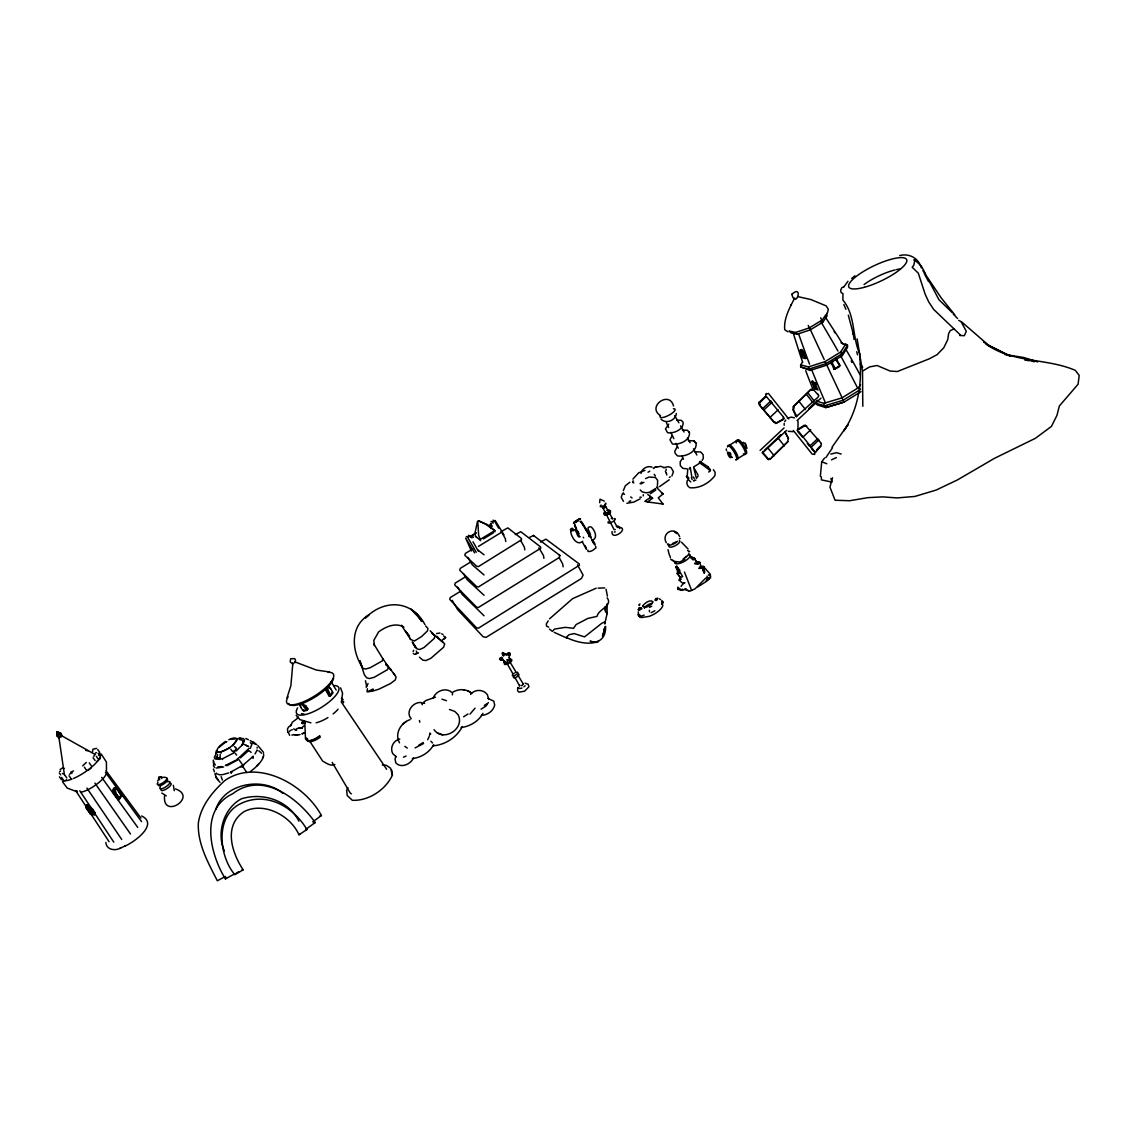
<?xml version="1.0" encoding="UTF-8"?>
<svg xmlns="http://www.w3.org/2000/svg" width="1136" height="1136" viewBox="0 0 1136 1136"><rect width="100%" height="100%" fill="white"/><g stroke="black" fill="none" stroke-linecap="round" stroke-linejoin="round"><path stroke-width="1.5" d="M638.304 611.835L638.475 615.485L639.625 616.663L644.155 615.144M689.822 468.174L689.808 469.012L689.311 468.43M675.835 566.736L677.794 571.01L677.496 573.85L680.18 577.358L682.637 576.69L676.758 566.211M57.78 734.509L56.8 735.716L60.804 733.288L56.857 731.712L56.8 735.716L58.66 737.875L62.153 735.745L60.804 733.288L56.857 731.712L57.837 735.716L59.555 737.875M817.991 390.159L814.952 383.286L812.212 380.702L814.952 388.555M305.485 738.897L304.846 722.993M859.597 355.738C862.465 381.795 858.603 408.69 843.863 430.856L848.095 424.552M605.445 612.006L605.63 606.88M213.625 763.861L213.54 766.104L214.747 767.567M253.03 758.436L253.101 756.363L252.135 757.428M605.616 626.348C606.397 649.536 579.374 644.055 566.168 637.353L568.994 634.754L574.106 633.576L584.543 636.884L601.768 623.309L604.877 621.832L604.806 623.976L607.064 613.667L607.164 603.827M820.348 476.282L821.683 461.94L824.566 457.95M477.773 521.538L478.639 535.198L480.599 540.651M638.957 614.462L638.872 615.982L641.315 617.586L649.224 616.351A12.496 4.686 -28.2 0 0 658.326 611.282A13.348 5.013 -28.2 0 0 662.828 605.531L661.876 603.131M832.347 361.134L832.745 364.102L835.4 368.589L839.561 365.451L835.585 359.132M682.537 589.13L681.344 590.152L678.064 589.385L678.149 588.079L679.2 588.278M677.496 573.85L678.661 573.51L678.845 570.868L676.275 566.395M505.747 541.489L505.335 538.663L501.587 532.046M509.098 657.474L509.851 654.024A2.428 0.895 -49.5 0 0 508.971 653.115L507.891 653.086L507.906 654.095M643.246 495.892L643.331 494.714M524.775 549.895L524.349 547.069L520.643 540.438M244.283 741.879L244.453 739.607L243.005 738.357M543.903 558.344L543.477 555.504L538.904 547.879M680.024 576.918L677.383 573.609L677.638 570.641L675.863 566.878M563.129 566.85L562.689 563.996L559.011 557.364M726.316 448.947L726.444 450.58M452.369 694.891L452.511 693.343M604.977 610.075L605.332 606.624M599.68 502.666L599.978 499.187L604.253 501.09M106.472 770.293L106.415 762.071L101.218 754.006M216.223 757.016L216.025 758.649L216.593 758.166M366.09 687.152L368.078 683.588M217.558 754.588L217.175 757.456L219.944 757.996L220.214 754.332M638.744 614.477L639.625 616.663M164.535 795.995C162.434 819.979 198.118 796.805 175.498 788.924M605.076 626.646L602.861 635.606M174.277 790.684L173.339 785.274M157.577 781.014L159.636 778.188M604.196 629.77L604.366 628.776L603.827 631.46M687.763 468.998L687.181 476.864M676.346 413.461C675.721 420.462 666.023 424.381 660.996 419.17M303.355 709.858L303.994 711.022L307.146 710.284L307.828 708.807L305.655 705.371M307.828 708.807L307.146 710.284M413.263 653.356L413.958 654.095M413.121 651.581L413.66 650.346M343.384 702.801L343.64 701.707L342.305 700.926M429.465 735.333L430.004 732.99M341.439 702.076L342.561 693.287L340.573 687.862M851.702 278.434L854.982 275.792M215.783 752.941L216.337 750.669M401.704 625.581L403.862 627.271C395.811 622.031 385.544 626.831 378.643 631.886L373.801 640.377L374.411 645.489L373.914 644.126L382.789 658.667L382.236 660.939L370.251 667.684L365.806 668.99L363.066 668.437C351.663 651.681 349.164 626.05 369.413 614.562M623.295 490.681L625.354 485.782L629.869 482.232M502.68 655.174L502.566 652.561L506.486 655.231L509.851 654.024M503.546 656.083L503.461 653.697M657.446 485.64L657.645 480.358L655.415 477.503L649.068 477.035L645.56 478.583M641.002 473.428C641.755 468.614 647.506 465.405 652.007 467.123M832.546 477.773L829.947 487.117L835.074 500.238L849.586 500.735L867.904 497.653L882.899 496.872L897.085 497.937L914.92 496.432L936.149 490.056L957.478 479.903L994.511 458.319L1035.379 438.311L1051.453 426.398L1056.949 415.393L1059.348 406.006L1078.078 384.224L1079.2 375.42L1075.309 370.35C1046.852 358.01 1012.701 363.25 986.332 344.208M429.195 736.511L427.704 739.706M367.411 688.728L367.042 691.71L369.654 691.682L373.332 689.68M395.768 756.391L395.044 758.876L395.754 762.796C401.008 768.703 410.579 764.201 413.518 758.067M215.84 809.315C224.147 783.258 262.941 776.385 282.793 793.297M587.837 550.065C586.815 553.189 593.006 550.903 594.469 548.929L596.002 547.836L595.633 546.274M797.983 427.576L798.026 421.2M835.571 358.323L840.001 365.238L839.589 366.573L834.79 369.243M602.463 636.245L603.571 632.795M503.617 653.74L503.291 654.776L504.256 654.989L504.526 654.009L503.418 653.853M214.292 757.442L216.735 752.657M577.826 520.16L577.06 520.7L577.301 519.819M243.005 766.857L243.715 764.713L240.747 766.743L243.005 766.857L246.782 772.537M262.544 757.982L262.842 757.13M256.75 750.839L257.02 750.016M286.996 697.887L290.887 685.647L292.875 662.856M612.077 531.534C610.912 541.716 630.224 528.212 618.992 527.26M680.18 577.358L679.172 580.184L683.02 583.577L684.909 582.725M517.675 687.834L517.633 690.887L518.982 692.151L524.576 691.199L528.893 686.826L528.212 684.255L525.088 683.19M794.689 297.987C789.747 307.643 783.584 318.605 784.735 329.71L787.915 331.811M392.147 773.289L392.403 775.121C385.7 789.761 368.504 801.15 352.288 800.284L347.19 795.47L346.679 790.329L347.9 787.546M800.766 349.902L801.846 349.547L803.819 351.876M827.335 313.337L828.329 309.248L826.199 305.896L810.834 299.521L797.671 296.581M477.503 521.325L475.16 532.244L475.459 536.192L476.566 537.2M670.439 476.822L669.374 477.319M241.641 745.528L243.289 741.978L242.721 740.402M236.842 739.919L232.596 745.628M297.902 716.617L296.837 718.847L292.236 722.311L290.816 725.805L291.455 724.811L288.587 727.026L287.465 728.957L287.877 732.393M231.148 773.431L232.042 771.571L230.551 772.224M573.069 530.981L573.396 529.475L572.175 528.183L570.428 529.262L571.053 530.924M790.613 305.612L791.025 304.789M759.43 401.746L758.663 403.266L759.615 401.803M433.725 744.591C429.635 752.316 420.973 757.712 412.34 758.521M482.956 713.337C478.739 721.232 469.878 726.5 461.117 727.537M622.613 493.379L621.207 497.327L623.479 501.359M289.51 731.584L290.092 730.547M255.018 753.935L256.793 750.711M462.295 726.515C456.885 737.42 444.872 745.088 432.788 745.841M250.261 748.383L252.377 742.916L255.188 744.094M433.313 697.816C435.954 690.844 445.979 687.039 451.787 692.42M294.849 662.785L295.559 660.144L294.622 658.582L290.66 658.795L290.163 661.819L292.122 663.609L293.599 663.538M763.037 451.39L762.228 452.824L763.222 451.461M818.048 394.249L818.843 395.74L818.034 397.174L796.322 416.628M638.205 609.677L639.099 608.115L640.903 608.001M656.054 599.382L655.87 598.573L657.162 599.751L655.955 600.589L655.202 600.021L655.87 598.573L657.446 598.331M793.397 407L792.885 409.713L795.498 415.18M794.05 407.213L793.539 409.926L796.151 415.393M787.731 441.464L788.242 438.78M573.751 523.369L574.83 522.958M671.916 475.899L673.449 471.781L671.064 467.606L668.266 466.697L663.665 467.705M233.434 752.998L236.444 748.226L234.385 746.522M99.428 759.586L100.479 757.826M632.894 479.108L638.617 472.874L644.992 470.361M816.67 401.122L823.813 403.351L842.032 397.841L858.986 387.333L860.563 384.721M488.352 702.531L485.995 706.081L481.053 709.176M548.205 620.909L546.331 623.948L546.515 626.121L548.702 627.157M702.133 460.321L703.312 458.419L703.113 454.613L700.571 451.943L694.607 451.801M501.771 657.176L499.883 658.781A2.428 0.767 -11.3 0 0 500.735 659.704L502.24 659.448L501.658 660.314L500.834 659.562L502.637 658.085M802.47 362.143L800.667 364.841L800.667 366.956L810.082 370.45L826.71 365.181L842.316 355.582L847.499 347.446L847.513 345.301L840.995 342.802M686.229 556.37L683.006 559.224M800.667 364.841L808.392 366.928L825.034 361.631L840.64 352.032L845.837 343.924M638.361 609.791L639.469 608.115L641.371 607.916L641.954 608.64L639.099 610.344M843.949 286.783L847.967 281.274M825.872 457.623L832.532 447.698M710.71 577.727L706.237 580.752L709.489 577.784M832.049 447.13L847.967 424.637M215.414 774.837L216.578 773.105M825.943 314.644L822.365 319.898L809.315 327.878L795.498 332.479L789.122 331.016L790.968 332.82L797.074 334.24L810.309 329.852L822.791 322.212L827.065 315.922L826.838 313.337M641.84 482.076L640.079 483.737M82.672 765.82L86.308 762.441M710.071 469.012L710.454 470.361L708.807 472.079M698.086 476.098L696.411 478.327L693.556 467.18L697.987 474.933M116.838 788.98A4.061 2.499 70.1 0 0 113.444 788.64A4.061 2.499 70.1 0 0 113.643 793.468L118.485 799.872L121.879 795.697L118.442 789.804M119.124 799.63L121.864 794.561L117.477 788.739A4.061 2.499 70.1 0 0 114.097 788.398A4.061 2.499 70.1 0 0 114.282 793.226L118.485 799.872M119.379 798.012L117.959 798.083L119.379 798.012L121.154 795.47M688.686 478.739C685.775 481.266 686.485 485.924 689.793 487.713C699.322 488.778 709.361 483.127 714.97 475.544L715.126 472.235L713.365 469.764M686.314 476.24L687.365 477.802L688.018 476.879M114.367 789.52L114.097 792.317M699.648 566.935L699.194 568.412L702.318 568.213L703.823 566.708L703.056 567.304M682.381 458.518L680.166 461.883L680.336 465.689L682.85 468.373L686.655 468.813M677.07 446.874L674.784 451.233L675.196 453.434L677.482 455.877C684.951 457.268 697.22 451.958 696.112 443.225L695.317 442.387M672.043 435.841L669.97 439.788L672.413 443.991C679.214 445.198 690.418 440.399 689.438 432.433L687.337 430.246L682.381 430.161M58.66 737.875L59.512 736.81M655.202 600.021L657.9 598.402M249.068 748.383L237.026 759.487M662.032 493.223L663.197 493.848L658.255 497.824L663.183 504.256L662.004 503.617M247.009 751.052L247.932 749.93M60.109 769.512L62.608 767.922L64.397 768.461M650.048 496.262L649.934 497.923L646.242 500.195M647.747 494.458L652.618 498.179L647.563 501.97L644.865 501.345L645.603 500.862M765.721 395.782L783.499 417.125L783.982 418.545L782.974 419.724L775.888 423.487M798.111 428.769C795.172 431.24 801.292 434.392 802.044 436.792M797.302 430.019L798.31 428.84M332.734 692.704L330.406 694.778L327.722 689.254A1.974 1.349 77 0 1 329.17 687.578L329.823 687.976M326.16 687.99A2.797 1.917 77 0 0 326.103 690.688L328.9 695.8L330.533 695.843L332.72 693.287L332.01 692.179M654.861 610.742L651.226 612.673M243.147 869.821L234.854 874.72C219.035 856.189 215.002 817.38 239.313 804.302C265.441 790.613 293.074 806.134 306.919 829.521L298.981 834.79C290.475 815.478 263.793 801.434 244.155 811.601C223.125 825.432 231.701 852.554 243.147 869.821L241.769 870.077M258.781 763.775L256.679 766.047M661.45 603.983L663.254 602.407L661.876 600.475M661.862 603.912L663.254 602.407L661.535 601.753M441.364 640.803L445.61 637.438L443.608 635.961M525.073 685.718L523.923 686.826M225.453 876.438L217.317 880.783C208.243 862.863 197.437 843.92 198.331 823.174C200.689 806.006 212.475 791.891 224.829 780.531C257.403 758.039 304.661 784.223 321.417 815.534L312.727 821.853M816.841 449.671L820.334 445.937M816.33 451.162L821.016 446.178L821.158 443.849M759.629 401.988L765.437 396.365M760.268 402.201L766.076 396.578M470.006 714.118L475.047 708.168M549.554 618.836L572.601 598.658L596.215 588.192M669.232 479.79L659.604 486.577M298.981 834.79L300.046 833.71M253.03 756.448L242.877 765.309L230.466 772.267M248.358 750.768L240.378 757.925M771.401 457.737L787.717 441.648M770.322 459.043L787.901 441.719M793.226 406.731L810.848 389.392M793.425 406.787L811.033 389.449M235.152 873.598L225.411 878.895C209.961 854.031 199.396 809.372 232.738 793.723C262.288 770.946 297.689 797.756 315.226 822.563L306.195 829.024M410.025 719.67C400.852 722.567 394.32 733.884 399.503 742.802M295.374 730.036L296.95 728.531L301.793 727.793L303.866 725.904M760.083 450.438L784.067 427.945M778.203 437.19L780.73 434.818M764.485 450.282L780.915 434.889M808.846 408.506L817.664 400.241M762.568 452.895L786.566 430.402M797.06 420.561L820.987 398.14M802.584 437.431L810.777 429.735M817.778 438.567L809.585 446.249L807.369 443.494M810.692 447.655L818.871 439.959M813.461 454.286L814.271 453.52M814.242 454.585L815.066 453.818M443.651 639.284L445.61 637.438M765.678 394.249L766.502 393.468M766.431 394.49L767.269 393.709M762.639 408.619L770.946 400.838M763.79 410.039L772.082 402.272M769.825 417.594L778.117 409.84M373.105 688.998L367.823 691.54M219.447 746.948L225.908 741.851M649.508 607.377L651.681 606.269M470.602 694.423C474.692 689.041 483.524 689.098 487.358 694.692L488.764 699.364M236.26 750.953L243.175 743.952L248.585 746.579L246.285 745.33M668.721 424.168L665.455 428.954L667.641 432.731C673.79 433.753 683.957 429.451 683.091 422.251L681.217 420.292L676.758 420.221M225.411 878.895L226.959 877.517M504.569 662.785L503.859 661.961L504.64 661.266L505.25 662.032C503.305 664.972 507.068 663.31 507.593 660.811L510.987 659.775M91.988 813.93L89.943 813.518M93.734 812.978L93.195 814.129L90.411 813.887M87.046 809.457L90.71 814.384L94.629 814.697L95.183 813.561L90.809 807.511A4.075 1.406 48.1 0 0 87.131 804.799A4.075 1.406 48.1 0 0 87.089 807.256L92.286 814.029M94.629 814.697L95.183 813.561M368.092 615.74L365.451 617.97C384.011 598.942 411.914 599.978 424.935 624.587M406.163 721.545L403.138 723.873M862.806 406.276L862.522 371.131L869.608 366.9L877.049 365.494L890.042 371.003L897.369 371.529L929.376 358.777L937.058 354.673L943.803 347.758L947.722 339.65L948.617 333.643L950.193 330.661L953.942 328.957M226.107 742.291L226.845 741.666M684.894 559.352L679.768 562.022L674.685 561.468M708.111 578.593L708.949 579.232L706.251 581.504L697.774 586.9M694.763 563.655L698.938 563.371L697.973 564.138L694.508 563.314M655.5 488.551L649.409 492.314L645.873 492.768L642.11 491.874L640.235 489.943M575.98 520.629L575.441 521.637M575.654 521.58L578.267 519.976M571.976 530.143L570.954 531.293C569.775 532.685 575.782 547.481 582.754 541.29M422.365 704.689L421.825 703.709L425.886 700.529L435.486 697.163M88.21 770.336L91.036 768.149M65.462 780.574L66.456 779.807M98.434 755.028L99.414 754.276M579.545 518.825L577.841 520.416M579.829 519.45L580.567 518.783L579.261 519.464M709.446 471.142L710.454 470.361M655.841 489.943L650.204 493.819M418.488 652.973L415.094 654.35M575.54 522.006L576.832 521.112M423.572 743.512L415.066 747.914M676.133 541.9L672.342 543.604M603.926 507.125C600.617 509.752 608.001 506.826 605.048 506.613M699.293 463.46L694.195 466.598M238.191 758.692L236.6 759.771L238.83 759.586L242.224 764.358M219.944 757.996L218.439 759.004L219.802 758.99M235.905 873.541L238.773 871.61M574.802 522.191L575.554 521.694M573.751 522.219L575.668 521.097L576.449 522.333M574.489 522.39L573.453 523.369M463.602 716.788L468.032 713.976M693.741 558.983L694.607 558.443L696.07 561.482M580.198 536.618C576.619 539.245 577.315 527.615 572.459 529.916M825.858 407.625L824.367 405.907L815.534 403.124L817.267 404.913L825.858 407.625L844.062 402.144L861.017 391.636M640.179 498.818L633.689 502.14L626.887 503.262M727.963 446.121L738.215 439.802M736 459.682L744.776 454.258M648.045 472.221L649.778 471.156M460.776 591.118L450.239 597.593L449.742 599.396L476.481 627.782L478.37 628.194L579.417 565.259L579.218 563.925L545.933 539.146L540.452 542.085M418.786 745.202L423.16 742.518M472.761 548.929L465.348 553.459L464.837 555.305L476.566 566.182L478.426 566.608L521.552 539.742L521.381 538.436L507.835 527.885L500.905 531.691M478.441 546.416L501.856 532.074M470.659 562.008L460.236 568.398L459.739 570.229L476.538 586.545L478.398 586.971L540.75 548.205L540.566 546.885L520.771 531.705L515.304 534.616M465.604 576.719L455.209 583.109L454.698 584.926L476.509 607.078L478.384 607.49L559.395 557.449L559.934 555.561L559.04 554.78M529.504 537.456L533.466 535.468L559.849 555.39M466.342 536.504L467.578 537.186L469.594 535.965L470.332 537.158M491.05 521.41L492.385 522.02L494.401 520.799L498.619 528.169M476.112 533.111L471.61 535.865L475.984 532.756M483.467 538.89L493.521 532.741M798.196 429.124L803.464 425.901M798.849 429.351L804.132 426.128M574.915 522.12L575.753 521.623M484.348 705.428L486.946 703.866M236.97 760.311L226.902 765.749M680.649 589.201L681.557 590.379L682.963 590.209L686.059 588.533M232.908 753.367L222.997 758.507M235.535 760.367L225.354 765.536M699.194 568.412L700.955 566.779L699.776 562.249L696.368 562.49M229.699 747.857L221.051 751.989M579.246 518.825L577.23 520.146L578.011 521.367M641.13 483.865L643.942 482.289M124.761 846.164C134.105 842.372 158.969 824.239 141.645 815.975M746.977 448.322L745.273 443.125M732.422 457.339L731.442 457.183L729.426 452.923M814.824 452.213L816.188 451.461M816.386 451.532L815.023 452.284L811.629 448.848M678.845 570.868L679.74 570.371M678.661 573.51L679.711 572.927M677.638 570.641L678.533 570.144L676.332 566.694M677.383 573.609L678.448 573.027M334.85 764.5C330.803 766.573 326.103 763.009 322.652 761.077L309.333 740.587M703.028 566.026L710.454 574.418L708.282 575.029M680.18 579.388L679.172 580.184L681.33 579.048M708.949 579.232L705.712 578.139L695.033 588.831L689.85 591.203L684.497 589.456M843.764 286.741L841.748 287.777L840.668 290.22L841.151 292.634L842.926 293.585L842.898 300.018C855.877 315.723 851.872 337.193 859.966 354.333M417.508 652.902L415.52 653.64M768.504 458.987L769.64 458.404M769.143 459.256L770.265 458.674M810.877 389.804L812.013 389.222M811.558 390.003L813.745 389.989L818.034 394.732M452.639 692.278C458.447 688.629 466.456 688.657 471.724 693.272L467.677 690.702M591.97 540.239C599.879 537.995 592.481 526.692 590.507 526.777C583.336 527.033 594.483 535.539 588.76 536.377M831.509 459.853L836.408 457.567M629.088 501.516L630.707 500.777M688.828 551.897L689.623 551.528L687.592 550.534M509.169 659.59L510.192 659.292L509.752 658.284M403.465 757.215L406.063 756.022M508.971 653.115L505.619 654.322L502.751 652.831L502.211 653.64L503.177 653.853L503.447 652.873L502.552 652.944M796.222 415.875L797.188 415.435M683.858 582.768L681.032 586.375M95.339 753.111L96.347 752.643M59.626 771.472L60.634 771.017M93.464 756.178L94.487 755.71M70.617 772.224L73.513 770.918M96.929 761.191L97.952 760.722M69.381 774.198L72.292 772.892M105.861 842.415C106.33 850.069 115.588 851.276 121.055 847.768M301.991 733.757L304.547 732.635M302.318 733.856L304.775 732.791M119.891 848.28L125.514 845.823M787.305 418.119L791.309 417.139L794.547 417.835M505.335 663.594L506.329 663.183L505.719 662.416L505.335 663.594L504.625 661.535M313.508 823.273L315.226 822.563M399.773 739.053C393.383 740.36 389.591 747.957 392.829 753.722L396.365 756.846M160.843 777.45L165.061 777.237M694.238 480.542L693.528 480.826L695.871 480.074M225.894 765.337L227.427 764.727M305.655 829.99L306.919 829.521M611.253 518.627L612.403 518.201M319.699 816.131L321.417 815.534M228.691 772.963L222.67 774.61M521.935 688.047L519.748 688.53L518.172 687.365M436.607 633.547L439.944 633.022M654.322 467.478L660.825 466.328L664.077 467.549M655.06 467.237L657.006 466.612M506.713 659.888L507.792 659.547M85.669 750.427L88.125 750.754M650.644 497.099L649.92 497.312L652.618 498.179M844.147 402.059L827.178 407.171L826.667 405.751M616.351 526.422L618.481 526.238L619.745 528.623M230.466 739.408L236.444 738.783M803.535 425.446L806.716 425.943M775.703 423.43L783.982 418.545M830.842 454.088L836.437 452.682L841.165 454.017M223.622 766.985L216.323 768.064M328.9 695.8L330.533 695.843M303.426 710.795L306.209 709.716L302.403 704.874A1.988 1.292 40.2 0 0 300.33 705.357L300.415 706.109M743.214 442.287L745.344 444.091L745.969 446.675M615.229 529.546L614.107 529.617L602.151 506.4M640.065 615.144L638.077 614.832M291.895 735.091L294.323 734.58M298.015 734.992L300.032 734.58M234.882 750.839L232.369 751.35L230.821 749.249M669.246 544.471L667.684 543.86A6.149 2.144 -27.7 0 0 671.163 544.897A6.149 2.144 -27.7 0 0 677.681 541.247M237.325 738.869L241.088 738.159M614.278 532.017L615.272 531.847M598.076 588.15L604.707 587.923M662.615 503.958L647.563 501.97M679.328 538.876L680.18 538.45M688.331 440.683L693.798 440.796L696.112 443.225M899.669 255.572C909.283 252.987 918.669 258.227 921.31 267.897M481.394 715.368C487.358 715.14 493.393 711.093 494.685 705.058L493.805 701.182L487.955 698.455M219.986 759.388L214.69 758.734M793.141 431.68L788.285 431.282M217.842 766.857L221.804 766.573M295.829 735.049L297.575 734.921M434.023 729.667C443.267 742.759 465.462 728.446 458.021 714.658L454.869 711.477L449.473 709.475M221.903 774.695L219.958 774.738M421.371 702.573C413.234 701.494 404.984 711.945 411.232 718.719M509.851 654.18L508.985 655.231L510.007 655.103L509.681 654.038M913.671 259.988L914.892 259.959L921.381 266.165L925.584 273.89M291.171 729.894L292.35 729.852M293.628 728.914L296.226 730.121M639.099 608.115L640.377 609.109M463.389 689.737L464.34 689.765M959.693 335.503L964.322 335.688L966.282 331.286L961.226 321.914M687.365 477.802L688.785 477.873M691.213 556.853L694.607 558.443M639.909 497.156L641.3 497.256M429.664 733.799L430.757 733.87M593.674 642.294L590.081 641.187L595.96 642.479L598.473 641.428L593.077 642.11M382.278 765.025L386.524 765.38L390.599 768.277L392.403 775.121M1005.033 354.531L1023.792 357.513L1037.665 361.93M294.451 734.878L296.311 735.12M329.17 671.93L316.291 670.041L294.749 661.805M1024.857 360.098L1029.784 360.779M310.909 722.851L299.918 719.628L296.155 715.282M370.095 690.745L372.565 691.142L378.671 689.254L390.401 683.602L395.285 679.939L396.081 676.985L390.017 668.55M699.833 562.419L696.325 561.809L694.721 558.628L691.497 557.094M239.085 738.13L241.798 738.613M478.455 520.728L487.529 524.69L494.771 530.569L494.955 531.861M500.877 659.775L504.029 660.641M1031.332 361.092L1034.442 361.717M295.459 729.667L296.752 729.951M640.008 603.983L638.744 604.948L639.568 605.559M119.365 798.835L114.878 792.09A2.868 1.761 70.1 0 1 114.835 788.881A2.868 1.761 70.1 0 1 117.079 788.98L121.211 794.959C119.635 801.846 112.294 788.796 117.079 789.009L121.24 795.938M844.147 344.52L847.513 345.301L842.131 353.722L825.943 363.676L808.69 369.157L800.667 366.956M219.305 774.667L217.629 774.127M96.546 748.383L92.953 749.206L92.499 751.791M239.582 739.522L242.366 740.203L243.289 741.978M76.836 791.678L67.223 788.1L62.494 781.738M833.597 368.902L835.13 369.328M681.344 590.152L678.149 588.079M484.05 554.794L477.617 549.81M166.254 795.867L161.837 793.042M62.31 773.502L63.545 773.843M62.693 780.901L63.928 781.27M484.05 574.958L472.363 564.876L467.776 557.435M820.746 405.154L825.56 406.674M709.432 575.569L710.738 576.208L709.631 575.171M699.961 461.912L700.841 462.21M441.975 699.18L446.476 700.713M484.05 595.278L467.208 579.715L463.389 573.637M821.896 461.841L826.866 463.772M632.681 482.502L633.831 482.914M784.791 431.893L788.526 438.468M478.725 520.955L485.569 524.165L494.771 530.569L479.676 539.799L475.459 536.192M437.204 732.834L442.586 734.85M484.05 615.769L462.125 594.341L457.581 587.056M567.219 638.233L554.226 632.369M768.689 459.711L767.325 459.015M672.185 559.878L674.415 561.496M676.403 562.377L675.025 561.766M159.722 779.779L158.515 778.771L158.855 776.939L161.241 776.768L161.795 778.501M502.197 659.263L503.163 659.718M245.774 738.471L248.33 739.735M653.285 468.16L654.009 468.515M986.105 344.08L1010.302 356.207L988.789 345.429L961.596 321.857L958.727 320.395M61.401 735.617L95.282 754.574M87.174 807.327L86.251 807.937M441.663 633.803L442.969 634.484M687.465 590.209L688.515 590.763M221.321 758.749L222.642 759.473M659.349 598.899L660.598 599.581M501.161 658.298L500.309 657.815L499.883 658.781M441.08 640.945L444.701 643.8L443.622 647.222L430.828 658.326L425.929 660.556L422.848 660.13L419.383 657.176M983.506 342.05L985.906 343.484M775.079 422.251L776.229 422.961M774.44 422.024L775.59 422.734M805.154 425.02L821.371 443.423M252.788 741.567L256.864 744.79M250.161 740.573L251.908 741.652M217.345 751.237L218.879 752.202M699.904 461.457L708.594 467.152M699.251 462.38L709.432 469.949M672.995 560.815L673.733 561.283M691.341 557.648L693.997 559.352L693.13 559.906L690.887 557.946M570.84 530.768L571.522 531.236M404.828 746.352L407.27 748.084M581.021 521.907L591.189 538.35M630.679 496.957L632.056 497.966M670.765 559.324L671.575 559.92M440.243 639.98L432.063 633.192L443.068 642.124M533.466 535.468L534.232 536.05M341.382 698.257L343.115 699.563M117.817 789.023L116.852 788.285A3.436 2.116 70.1 0 0 114.594 791.465L115.105 792.857M250.261 742.717L251.525 743.711M248.855 750.598L251.127 752.401M492.044 525.684L491.121 524.889M90.255 813.305L91.093 813.972M690.816 482.005L688.97 480.23M549.526 629.117L552.394 631.417L554.467 629.088L565.259 627.356L573.566 628.293L576.137 624.53L587.823 618.438L597.053 616.379C598.175 609.308 613.355 605.729 607.107 597.792M660.485 415.648C646.398 406.731 669.374 390.117 673.534 405.964M960.516 335.106L933.622 309.361L928.751 301.977L925.13 294.139L918.328 273.222L912.194 267.244L913.855 265.086L914.892 259.959M689.112 554.695L689.907 555.348M257.986 745.713L263.566 752.444M988.164 344.946L990.109 346.608M681.472 542.184L688.061 549M676.772 566.367L679.584 570.016M471.483 535.51L473.485 537.243M425.631 625.964L427.945 628.478L427.477 630.892L421.669 636.501L414.356 641.045L410.593 639.426L401.448 625.297M472.008 537.953L471.113 537.115M862.707 367.354L860.264 363.96M258.795 750.782L261.507 753.239M951.911 312.286L938.989 299.805L929.404 281.685M219.972 782.349L216.422 778.231L215.045 773.588M701.352 463.332L702.417 464.326M810.082 370.45L808.392 366.928M289.652 735.347L288.416 732.507M56.857 731.712L61.301 736.81M953.161 313.99L957.605 318.52M656.537 487.358L662.998 494.018M795.299 415.634L796.521 416.685M581.277 521.254L591.231 537.271M330.789 688.97L329.468 687.45A2.797 1.917 77 0 0 327.14 687.394A2.797 1.917 77 0 0 326.813 690.518L329.61 695.63M430.175 630.764L434.875 635.72L434.264 638.418L423.984 647.563L419.837 649.48L417.196 649.054L412.297 641.982L415.662 647.847L413.163 643.615M430.885 741.226L432.532 742.916M688.714 431.694L689.438 432.433M693.798 440.796L694.536 441.592M768.064 458.703L763.236 452.98M763.08 453.804L767.439 458.447M89.559 808.548L88.551 807.469A3.451 1.179 48.1 0 0 85.91 807.284L87.089 809.443M704.263 573.112L702.304 568.057M795.498 332.479L797.074 334.24M840.64 352.032L842.316 355.582M508.715 657.517L511.001 660.059L510.249 660.74L509.894 659.817L510.845 659.42L510.916 660.272M577.486 564.89L583.109 575.143L581.433 578.48L486.009 637.41L483.112 636.742L457.666 609.677L452.185 600.305M579.999 521.239L581.277 522.716M494.401 520.799L493.052 520.189M437.204 636.444L438.567 638.049M759.444 404.856L774.496 422.635M759.26 404.785L774.312 422.564M393.525 673.378L394.959 675.096M708.126 467.265L709.233 468.6M469.594 535.965L468.344 535.283M235.01 753.069L236.657 755.085M90.497 809.698L89.091 807.937A2.883 0.994 48.1 0 0 86.648 806.205A2.883 0.994 48.1 0 0 86.521 807.767L90.553 813.788M767.567 447.584L774.212 455.806M777.777 437.644L784.38 445.894M679.612 536.59C675.267 525.372 660.783 532.898 666.292 542.724M954.78 314.842L941.062 297.717L922.886 270.581M793.326 430.459L812.268 454.244M768.39 393.383L788.739 418.985M798.48 431.197L814.356 451.162M798.892 401.193L805.467 409.542M820.703 317.796L822.791 322.212M806.347 394.206L812.893 402.57M807.668 392.602L814.214 400.965M858.986 387.333L860.577 389.421L843.111 400.241L824.367 405.907L823.813 403.351M416.216 651.098L416.813 651.879M216.039 776.925L218.183 779.765M654.151 474.28L655.373 475.941M140.992 818.105L106.017 770.719M141.574 821.626L105.392 772.338M137.726 827.406L101.7 777.393M729.781 452.44L730.931 454.23M729.454 454.741C726.983 451.035 730.377 458.674 730.377 455.593C724.598 445.511 728.929 460.478 731.527 457.155M834.151 331.684L834.988 332.876M59.455 776.811L61.514 779.736M94.927 783.158L130.498 834.009M92.016 808.378L95.211 812.95M69.026 775.732L71.085 778.685M94.572 814.086L89.701 807.412A2.883 0.994 48.1 0 0 87.444 805.708A2.883 0.994 48.1 0 0 86.89 806.73M90.099 809.187L93.72 814.611M64.738 775.022L66.797 777.947M59.285 772.977L60.648 774.922M61.614 777.436L63.673 780.361M606.07 589.3L607.391 596.13M491.973 526.763L489.602 524.86M84.391 767.169L86.435 770.123M298.896 821.186C288.402 800.454 263.012 792.133 241.542 798.764C223.92 807.881 216.152 832.944 224.332 850.864M89.275 762.867L91.32 765.82M96.29 756.264L98.307 759.203M93.095 757.698L95.126 760.637M115.602 793.51L118.598 797.841M114.963 793.752L116.965 796.634M97.739 749.519L99.741 752.444M98.15 753.196L100.167 756.122M341.396 702.119L386.652 769.271M692.165 479.562L691.37 477.617M86.904 788.086L121.722 839.447M825.474 317.299L837.814 336.284A567.929 505.378 20.5 0 1 842.557 343.91M79.818 790.798L113.813 842.188M700.671 566.339L703.837 566.864L704.76 572.345M75.629 790.571L86.705 807.469M88.523 810.252L109.07 841.719M706.975 576.25L708.694 578.977M836.621 359.203L837.488 360.538M582.356 523.54L583.861 525.911M307.345 709.389L303.951 704.632A2.797 1.832 40.2 0 0 301.026 703.482A2.797 1.832 40.2 0 0 300.131 705.527L300.898 707.416M300.685 707.004L302.858 710.497M674.699 415.662L678.888 422.819M330.562 688.572L332.734 692.065M382.789 658.667L388.583 667.002L387.561 669.615L374.127 677.326L369.314 678.547L366.616 677.752L364.344 674.756L359.899 660.754L362.043 666.988L361.461 665.398M467.578 537.186L476.254 552.252M492.385 522.02L493.123 523.227M491.519 523.937L490.511 523.355M471.426 536.235L470.474 535.596M409.67 637.907L410.593 639.426M729.042 454.031L729.795 455.252M518.101 675.494L523.114 683.787M510.618 663.055L515.588 671.348M331.087 681.572L336.185 690.049M820.831 321.616L833.398 343.029A492.058 254.833 52.4 0 1 837.956 351.052M815.591 382.903L816.472 384.522M87.231 808.988L86.521 807.767A4.09 1.406 48.1 0 1 86.521 805.325A4.09 1.406 48.1 0 1 90.198 808.037M332.195 762.398L349.817 792.346A21.74 8.122 -32.7 0 0 351.407 793.837M220.668 752.188L221.179 753.069M474.607 552.849L465.646 538.052L471.355 550.988M472.974 541.773L478.256 551.017M503.972 534.857L495.168 520.501M680.606 425.886L684.057 432.007M687.507 438.141L690.092 442.742M584.685 527.374L590.038 536.902M604.849 504.995L608.03 510.632M609.606 513.458L612.773 519.095M614.349 521.907L617.501 527.53M592.751 539.969L595.008 544.016M507.835 664.787L512.549 673.236M591.941 539.699L594.952 545.124M591.515 539.543L593.773 543.604M514.92 677.482L519.635 685.974M693.471 448.876L696.851 454.996M860.094 374.766L851.574 359.288A567.929 505.378 20.5 0 0 845.624 349.022M584.955 545.536L586.417 548.262M582.697 542.539L586.346 549.37M924.335 273.634L928.552 281.572M803.905 352.032L804.7 353.509M577.386 530.668L578.934 533.622M576.989 530.526L578.536 533.466M851.191 361.063L851.915 362.441M579.246 535.993L574.546 525.386M857.794 388.327L846.718 367.056A492.058 254.833 52.4 0 0 840.924 356.392M826.71 365.181L825.034 361.631M810.309 329.852L808.207 325.421M844.062 402.144L842.032 397.841M785.643 432.816L788.341 438.397M806.248 358.507L803.266 352.43L800.426 349.703L802.499 356.193M681.998 456.033L683.489 459.185M833.923 368.987L831.211 362.611M704.178 572.473L703.085 567.617M841.591 396.606L831.978 376.144A483.425 20.491 65.5 0 1 826.156 363.676M666.42 422.805L668.635 427.562M670.865 432.319L673.818 438.652M676.034 443.409L678.249 448.166M809.755 328.389L820.291 351.081A483.425 20.491 65.5 0 0 824.211 359.501M576.605 529.206L574.802 524.733M576.222 529.049L574.575 524.562M843.849 304.547L845.908 309.29M706.436 578.11L707.16 579.772M825.503 403.024L816.244 381.057A540.012 329.554 82.3 0 1 811.757 369.839M700.742 461.386L701.906 464.141M665.369 471.142L666.207 473.172M813.404 390.344L808.86 378.941A754.73 623.082 -41.1 0 1 805.736 370.691M691.568 590.294L684.483 572.09M759.672 403.408L760.14 404.586M759.033 403.195L759.501 404.373M606.496 612.148L607.064 613.667M702.872 569.647L704.036 572.814M221.151 776.57L222.4 780.049M213.412 769.044L214.42 771.869M693.556 476.978L694.224 478.838M798.537 333.757L806.347 355.582A540.012 329.554 82.3 0 0 809.57 364.173M503.759 660.612L504.469 662.671M783.258 417.523L783.599 418.531M848.322 315.155L853.448 334.524L852.767 330.718L854.116 339.508M831.424 364.287L830.87 362.526M793.042 332.479L799.843 353.921A754.73 623.082 -41.1 0 0 802.726 362.356M830.913 478.412L832.035 482.09L821.456 479.889L821.271 476.765M669.828 555.589L670.439 557.819M490.411 527.047L490.809 528.496M856.729 351.72L857.538 354.83M669.303 554.908L667.996 549.682M257.048 747.417L257.219 748.141M666.434 473.286L666.804 474.99M365.451 680.762L366.743 686.669M691.923 477.447L690.262 467.393M857.112 338.869L862.522 371.131M419.454 720.508L419.78 722.226M64.454 774.965L58.902 737.25M391.707 770.052L391.963 771.983M215.102 764.216L215.201 765.053M508.814 653.129L508.914 653.967M213.724 761.546L213.895 764.571M649.38 610.245L649.465 611.835M213.284 760.069L213.426 762.966M677.951 587.113L678.064 589.385M302.02 702.872A2.797 1.832 40.2 0 1 303.426 703.283M319.67 735.83A10.92 3.692 -32.5 0 1 309.759 740.644A10.92 3.692 -32.5 0 1 306.479 738.144M320.267 737.165A10.011 3.38 -32.5 0 1 308.083 740.842M319.812 736.156A10.693 3.607 -32.5 0 1 310.114 740.871A10.693 3.607 -32.5 0 1 306.905 738.414M307.884 739.422A10.011 3.38 -32.5 0 1 306.677 738.641M333.53 678.334A26.185 8.293 -32.1 0 1 311.889 698.938A26.185 8.293 -32.1 0 1 288.629 703.468M328.134 672.299A27.363 8.648 -32.1 0 1 317.143 694.323A27.363 8.648 -32.1 0 1 286.641 700.259M286.954 699.236A27.363 8.648 -32.1 0 1 288.075 696.95M304.05 713.962A21.215 6.873 -32.1 0 1 301.494 713.564M338.074 709.205A18.133 6.007 -32.2 0 1 333.089 713.962M327.949 717.583A18.133 6.007 -32.2 0 1 316.12 722.794M333.799 685.576A24.722 7.995 -32.1 0 1 334.012 697.419A24.722 7.995 -32.1 0 1 306.862 714.175A24.722 7.995 -32.1 0 1 297.618 707.898M423.558 703.269A9.94 3.365 -55.7 0 1 424.608 703.425M511.015 659.462A4.274 1.548 -30.2 0 1 510.845 661.862A4.274 1.548 -30.2 0 1 505.889 664.475A4.274 1.548 -30.2 0 1 504.782 662.757M509.326 659.363A3.692 1.335 -30.2 0 1 510.646 660.769A3.692 1.335 -30.2 0 1 506.244 663.523A3.692 1.335 -30.2 0 1 504.924 662.118M518.328 674.088A3.138 1.164 -30.2 0 1 518.215 675.877A3.138 1.164 -30.2 0 1 514.58 677.794A3.138 1.164 -30.2 0 1 513.756 676.502M515.346 672.611A3.138 1.164 -30.2 0 1 517.533 673.478A3.138 1.164 -30.2 0 1 512.947 675.906A3.138 1.164 -30.2 0 1 514.281 673.179M523.171 684.156A2.059 0.781 -30.3 0 1 522.872 684.653M522.276 685.207A2.059 0.781 -30.3 0 1 521.509 685.69M519.564 685.604A2.059 0.781 -30.3 0 1 519.862 685.107M644.495 608.328A5.084 1.903 -28.2 0 1 647.392 605.119A5.084 1.903 -28.2 0 1 652.348 603.415M679.47 540.58A6.149 2.144 -27.7 0 1 675.068 545.82A6.149 2.144 -27.7 0 1 668.891 545.891M689.552 554.467A8.648 3.096 -27.6 0 1 683.403 561.922A8.648 3.096 -27.6 0 1 674.642 561.922M688.856 553.615A8.648 3.081 -27.6 0 1 685.306 557.634M864.056 284.54A28.542 7.625 -25.3 0 1 895.14 269.914M896.56 269.587A28.542 7.625 -25.3 0 1 900.465 268.948M114.239 792.332A2.868 1.761 70.1 0 1 113.955 789.634M114.551 788.782A2.868 1.761 70.1 0 1 115.971 788.867M106.003 774.411A17.48 5.013 -34 0 1 95.949 784.82A17.48 5.013 -34 0 1 81.494 792.119M77.461 791.891A17.48 5.013 -34 0 1 76.85 790.727M99.698 753.651A22.89 6.362 -33.9 0 1 94.174 764.798A22.89 6.362 -33.9 0 1 73.556 778.458M72.022 779.083A22.89 6.362 -33.9 0 1 64.724 780.744M170.798 783.343A6.021 1.874 -33.9 0 1 167.304 788.384A6.021 1.874 -33.9 0 1 161 790.074M167.56 781.767A6.021 1.874 -33.9 0 1 169.278 783.812A6.021 1.874 -33.9 0 1 162.249 788.625A6.021 1.874 -33.9 0 1 160.559 786.566M166.509 779.083A5.439 1.676 -33.9 0 1 164.109 783.712A5.439 1.676 -33.9 0 1 158.543 784.55M165.87 777.606A5.765 1.775 -33.8 0 1 165.714 780.517A5.765 1.775 -33.8 0 1 159.182 784.536A5.765 1.775 -33.8 0 1 157.989 782.463M228.79 739.735A11.616 3.649 -33.1 0 1 234.996 742.873A11.616 3.649 -33.1 0 1 218.353 752.004A11.616 3.649 -33.1 0 1 225.709 741.425M263.438 753.75A25.872 8.492 -33.3 0 1 250.46 771.529M305.115 722.666A3.152 1.037 -32.4 0 1 302.432 723.419A3.152 1.037 -32.4 0 1 302.985 721.758M305.215 722.766A2.911 0.951 -32.4 0 1 302.957 723.518A2.911 0.951 -32.4 0 1 302.758 722.524M304.988 722.468A3.152 1.037 -32.4 0 1 302.148 723.121A3.152 1.037 -32.4 0 1 303.639 720.906M304.86 722.198A2.911 0.951 -32.4 0 1 302.233 722.794A2.911 0.951 -32.4 0 1 303.61 720.764M583.663 537.825A17.892 2.755 58.3 0 1 583.308 537.257M605.218 503.22A3.209 1.008 -28.3 0 1 605.034 504.895A3.209 1.008 -28.3 0 1 600.987 506.741A3.209 1.008 -28.3 0 1 601.171 505.066M609.748 511.839A3.11 0.994 -28.3 0 1 609.847 513.259A3.11 0.994 -28.3 0 1 606.226 515.176A3.11 0.994 -28.3 0 1 605.19 514.267M609.649 510.632A3.678 1.164 -28.3 0 1 609.464 512.577A3.678 1.164 -28.3 0 1 604.821 514.679A3.678 1.164 -28.3 0 1 605.019 512.734M606.865 510.604A3.11 0.98 -28.3 0 1 609.407 510.845A3.11 0.98 -28.3 0 1 605.261 513.401A3.11 0.98 -28.3 0 1 604.877 511.839M614.278 518.556A4.061 1.306 -28.3 0 1 614.406 520.43A4.061 1.306 -28.3 0 1 609.677 522.943A4.061 1.306 -28.3 0 1 608.328 521.722M658.085 487.145A18.148 6.816 -64.3 0 1 656.764 487.103M665.98 469.125A9.471 3.181 -35.2 0 1 666.221 470.19M624.53 494.359A9.187 2.641 -20.8 0 1 623.55 492.882M632.653 481.295A10.806 3.578 -88.2 0 1 633.561 481.082M673.392 408.733A8.463 2.414 -27.5 0 1 669.317 414.995A8.463 2.414 -27.5 0 1 660.229 415.961M728.772 446.207A8.222 2.045 58.3 0 1 734.921 450.552A8.222 2.045 58.3 0 1 736.895 458.958M727.523 446.973A8.222 2.045 58.3 0 1 733.671 451.333A8.222 2.045 58.3 0 1 735.659 459.739M737.392 440.882A8.208 2.102 58.3 0 1 743.597 445.198A8.208 2.102 58.3 0 1 745.528 453.633M736.384 442.884A8.208 2.087 58.3 0 1 738.954 441.691A8.208 2.087 58.3 0 1 744.918 451.035A8.208 2.087 58.3 0 1 743.356 453.832M784.209 425.247A5.978 5.382 -66.7 0 1 784.209 423.416M784.749 421.626A5.978 5.382 -66.7 0 1 785.771 420.064M805.168 358.536L802.783 357.911L800.156 350.783L802.357 352.842L805.168 358.536M816.912 389.478L814.512 388.768L811.942 381.753L814.143 383.84L816.912 389.478M642.72 606.127C644.822 609.649 651.581 604.863 653.072 601.91C650.743 598.871 644.24 603.117 642.72 606.127M791.82 294.281C795.953 309.617 803.834 283.588 791.82 294.281M300.458 727.821L299.066 727.807L302.432 727.949L300.458 727.821M674.472 531.591L676.871 533.437L674.472 531.591M387.262 665.483L385.629 664.29L391.366 670.169L387.262 665.483M416.628 613.795L410.849 609.109L421.058 619.816L416.628 613.795L421.612 621.364L416.628 613.795M409.443 636.203L405.552 631.289L409.443 636.203M864.34 287.294A32.035 8.392 -25.4 0 0 906.812 260.144A32.035 8.392 -25.4 0 0 861.926 272.413A32.035 8.392 -25.4 0 0 864.34 287.294"/></g></svg>
